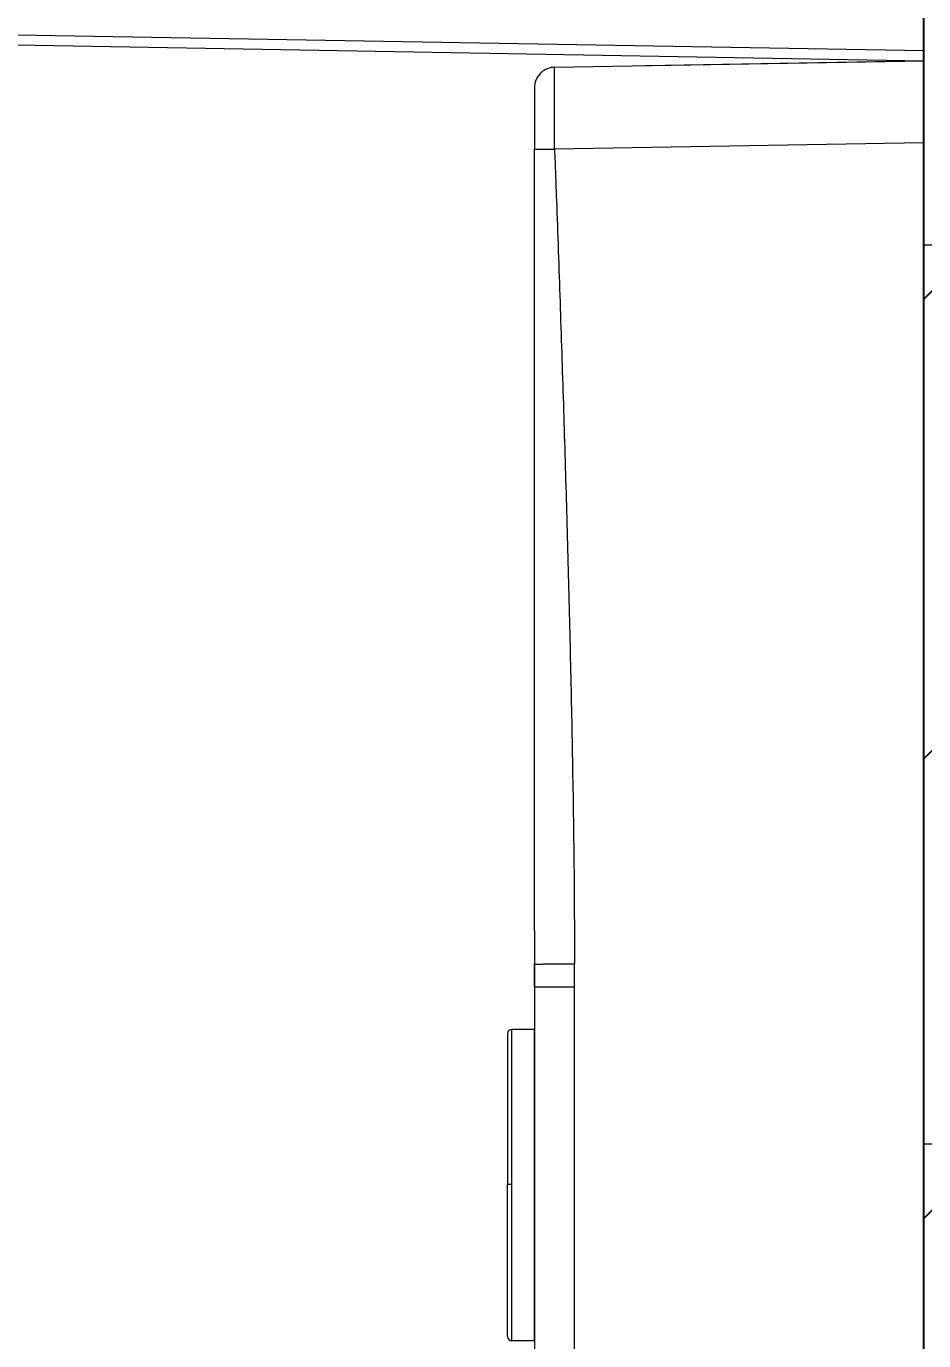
# Model space of a CAD drawing. Header units: millimetres. Extents: x 2433 to 4809, y -10272 to -6912.
# Drawn here: x 4344.6 to 4388.4, y -9289 to -9224.8 of the extents above; entities that cross this region are included whole.
import ezdxf

# ---------------------------------------------------------------- set-up
doc = ezdxf.new("R2010")
doc.units = ezdxf.units.MM
doc.layers.add('DIM', color=3, linetype='Continuous', lineweight=13)
doc.layers.add('hatch', color=2, linetype='Continuous')
doc.styles.add('ARIAL', font='arial.ttf')
doc.dimstyles.get("Standard").update_dxf_attribs({"dimtxt": 15, "dimasz": 15, "dimexe": 0.18, "dimexo": 0.0625, "dimgap": 4, "dimtad": 0, "dimtih": 1, "dimtoh": 1, "dimdec": 1, "dimdsep": 46, "dimtxsty": 'ARIAL', "dimcen": 0, "dimclrd": 3, "dimclre": 3, "dimclrt": 3, "dimadec": 0, "dimazin": 0, "dimtfac": 1, "dimtdec": 1, "dimtofl": 0, "dimtmove": 0, "dimatfit": 3, "dimfxl": 1, "dimtolj": 1, "dimtzin": 0, "dimarcsym": 0})

# ---------------------------------------------------------------- blocks, each defined once
blk = doc.blocks.new('*D52')
at = {"layer": 'Defpoints', "color": 0, "transparency": 16777216}
for p in [(4571.19, -9105.467), (4571.19, -9105.467), (4388.361, -9574.132)]:
    blk.add_point(p, dxfattribs=at)
at = {"layer": 'DIM', "color": 3, "lineweight": -2, "transparency": 16777216}
for p, q in [((4571.252, -9105.467), (4571.37, -9105.467)), ((4571.19, -9123.467), (4571.19, -9325.61)), ((4571.19, -9556.132), (4571.19, -9353.99)), ((4388.424, -9574.132), (4571.37, -9574.132))]:
    blk.add_line(p, q, dxfattribs=at)
at = {"layer": 'DIM', "color": 3, "transparency": 16777216}
for points in [[(4568.19, -9123.467), (4574.19, -9123.467), (4571.19, -9105.467)], [(4568.19, -9556.132), (4574.19, -9556.132), (4571.19, -9574.132)]]:
    blk.add_solid(points, dxfattribs=at)
at = {"layer": 'DIM', "color": 3, "transparency": 16777216, "insert": (4571.19, -9339.8), "char_height": 18, "attachment_point": 5, "style": 'ARIAL'}
blk.add_mtext('\\A1;468.7', dxfattribs=at)
blk = doc.blocks.new('*D58')
at = {"layer": 'Defpoints', "color": 0, "transparency": 16777216}
for p in [(4224.351, -9212.572), (4388.361, -9355.244), (4388.361, -9387.884)]:
    blk.add_point(p, dxfattribs=at)
at = {"layer": 'DIM', "color": 3, "lineweight": -2, "transparency": 16777216}
for p, q in [((4224.351, -9212.634), (4224.351, -9355.424)), ((4242.351, -9355.244), (4282.355, -9355.244)), ((4370.361, -9355.244), (4330.357, -9355.244)), ((4388.361, -9387.822), (4388.361, -9355.064))]:
    blk.add_line(p, q, dxfattribs=at)
at = {"layer": 'DIM', "color": 3, "transparency": 16777216}
for points in [[(4242.351, -9352.244), (4242.351, -9358.244), (4224.351, -9355.244)], [(4370.361, -9352.244), (4370.361, -9358.244), (4388.361, -9355.244)]]:
    blk.add_solid(points, dxfattribs=at)
at = {"layer": 'DIM', "color": 3, "transparency": 16777216, "insert": (4306.356, -9355.244), "char_height": 18, "attachment_point": 5, "style": 'ARIAL'}
blk.add_mtext('\\A1;164', dxfattribs=at)

msp = doc.modelspace()

# ---------------------------------------------------------------- hatches: boundary and pattern name
at = {"layer": 'hatch'}
h = msp.add_hatch(dxfattribs=at)
h.set_pattern_fill('ANSI31', color=256, scale=5)
h.set_pattern_definition([(45, (-10748.396, -4416.275), (-11.22532, 11.22532), [])])
h.paths.add_polyline_path([(4388.361, -9950.155), (4438.361, -9950.155), (4438.361, -7879.589), (4388.361, -7879.589)])

# ---------------------------------------------------------------- linework, layer by layer
msp.add_line((4388.361, -9950.155), (4388.361, -7808.174))
at = {"linetype": 'Continuous', "lineweight": 18, "extrusion": (-1, -2.22045e-16, 0)}
for p, q in [((4388.361, -9226.008), (4388.361, -9098.549)), ((4291.776, -9224.82), (4388.361, -9226.506)), ((4388.361, -9226.506), (4388.361, -9226.008)), ((4370.344, -9226.821), (4388.361, -9226.506)), ((4374.806, -9226.743), (4387.888, -9226.514)), ((4388.361, -9231.505), (4388.361, -9226.506)), ((4388.361, -9230.506), (4388.361, -9226.506)), ((4388.361, -9545.263), (4388.361, -9230.506)), ((4388.361, -9233.518), (4388.361, -9231.505)), ((4388.361, -9243.481), (4388.361, -9233.518)), ((4388.361, -9239.516), (4388.361, -9235.516)), ((4388.911, -9235.516), (4388.361, -9235.516)), ((4388.361, -9247.516), (4388.361, -9243.481)), ((4388.361, -9251.516), (4388.361, -9247.516)), ((4388.361, -9566.273), (4388.361, -9251.516)), ((4369.361, -9271.715), (4369.361, -9273.805)), ((4369.362, -9271.717), (4369.361, -9271.717)), ((4369.363, -9271.683), (4369.363, -9272.025)), ((4369.363, -9272.025), (4369.363, -9545.568)), ((4368.051, -9274.003), (4368.051, -9281.37)), ((4369.351, -9273.803), (4368.251, -9273.803)), ((4388.361, -9283.403), (4388.361, -9279.403)), ((4388.911, -9279.403), (4388.361, -9279.403)), ((4368.051, -9288.803), (4368.051, -9281.37)), ((4369.351, -9289.003), (4368.251, -9289.003))]:
    msp.add_line(p, q, dxfattribs=at)
at = {"linetype": 'Continuous', "lineweight": 13, "extrusion": (-1, -2.22045e-16, 0)}
for p, q in [((4291.776, -9224.322), (4388.361, -9226.008)), ((4388.361, -9230.506), (4370.344, -9230.82)), ((4369.364, -9271.717), (4371.318, -9271.717)), ((4371.318, -9545.536), (4371.318, -9271.717)), ((4368.251, -9281.37), (4368.251, -9273.803)), ((4369.351, -9273.803), (4369.351, -9289.003)), ((4368.251, -9289.002), (4368.251, -9281.37)), ((4368.251, -9289.003), (4368.251, -9289.002))]:
    msp.add_line(p, q, dxfattribs=at)
at = {"linetype": 'Continuous', "lineweight": 18}
for centre, start, end in [((4368.251, -9274.003), 90, 180), ((4369.351, -9274.003), 86.94843, 90), ((4368.251, -9288.803), 180, 270), ((4369.351, -9288.803), 270, 273.05157)]:
    msp.add_arc(centre, 0.2, start, end, dxfattribs=at)
at = {"linetype": 'Continuous', "lineweight": 13}
for centre, ratio, start_param, end_param in [((4368.251, -9281.37), 0.004379, 4.712389, 6.283185), ((4369.351, -9288.803), 0.99999, 1.570796, 1.630291)]:
    msp.add_ellipse(centre, major_axis=(-0.2, 0), ratio=ratio, start_param=start_param, end_param=end_param, dxfattribs=at)
at = {"linetype": 'Continuous', "lineweight": 18}
for points, knots in [([(4370.344, -9226.821), (4370.231, -9226.823), (4370.047, -9226.856), (4369.812, -9226.977), (4369.596, -9227.151), (4369.404, -9227.447), (4369.361, -9227.702), (4369.361, -9227.821)], [0, 0, 0, 0, 0.240725, 0.367334, 0.493943, 0.747161, 1, 1, 1, 1]), ([(4369.361, -9227.821), (4369.361, -9227.82), (4369.361, -9227.969), (4369.361, -9228.63), (4369.361, -9229.653), (4369.361, -9230.409), (4369.361, -9230.82)], [0, 0, 0, 0, 0.250215, 0.500143, 0.750072, 1, 1, 1, 1]), ([(4369.361, -9230.82), (4369.361, -9230.82), (4369.382, -9230.82), (4369.478, -9230.82), (4369.553, -9230.82), (4369.696, -9230.82), (4369.749, -9230.82), (4369.861, -9230.82), (4369.92, -9230.82), (4370.102, -9230.82), (4370.227, -9230.82), (4370.344, -9230.82)], [0, 0, 0, 0, 0.250299, 0.250299, 0.500199, 0.500199, 0.625149, 0.625149, 0.7501, 0.7501, 1, 1, 1, 1]), ([(4370.344, -9230.82), (4370.345, -9231.027), (4370.37, -9231.441), (4370.396, -9232.27), (4370.452, -9233.72), (4370.553, -9236.62), (4370.695, -9240.764), (4370.85, -9245.736), (4370.992, -9250.709), (4371.116, -9255.682), (4371.254, -9262.314), (4371.315, -9267.289), (4371.317, -9270.605)], [0, 0, 0, 0, 0.015625, 0.03125, 0.0625, 0.125, 0.25, 0.375, 0.5, 0.625, 0.75, 1, 1, 1, 1]), ([(4369.361, -9268.985), (4369.361, -9269.021), (4369.361, -9269.091), (4369.361, -9269.198), (4369.361, -9269.305), (4369.361, -9269.412), (4369.361, -9269.519), (4369.361, -9269.627), (4369.361, -9269.735), (4369.362, -9269.843), (4369.362, -9269.952), (4369.362, -9270.061), (4369.362, -9270.17), (4369.362, -9270.28), (4369.363, -9270.39), (4369.363, -9270.5), (4369.363, -9270.574), (4369.363, -9270.61)], [0, 0, 0, 0, 0.065316, 0.130824, 0.196523, 0.262414, 0.328497, 0.394774, 0.461243, 0.527906, 0.594763, 0.661815, 0.729061, 0.796502, 0.864139, 0.931971, 1, 1, 1, 1])]:
    msp.add_open_spline(points, degree=3, knots=knots, dxfattribs=at)
at = {"linetype": 'Continuous', "lineweight": 13}
for points, knots in [([(4370.344, -9230.82), (4370.342, -9230.295), (4370.339, -9229.512), (4370.337, -9228.585), (4370.336, -9227.973), (4370.337, -9227.475), (4370.339, -9226.982), (4370.342, -9226.821), (4370.344, -9226.821)], [0, 0, 0, 0, 0.249928, 0.374964, 0.5, 0.625012, 0.750024, 1, 1, 1, 1]), ([(4369.361, -9227.821), (4369.361, -9227.822), (4369.361, -9227.825), (4369.361, -9227.829), (4369.362, -9227.832), (4369.362, -9227.835), (4369.362, -9227.838), (4369.362, -9227.841), (4369.362, -9227.843), (4369.363, -9227.845), (4369.363, -9227.847), (4369.363, -9227.849), (4369.363, -9227.85), (4369.363, -9227.851), (4369.363, -9227.851)], [0, 0, 0, 0, 0.084389, 0.168827, 0.253319, 0.337868, 0.422479, 0.507157, 0.591906, 0.67673, 0.761634, 0.846623, 0.931702, 1, 1, 1, 1]), ([(4369.363, -9270.61), (4369.371, -9270.61), (4369.457, -9270.61), (4369.64, -9270.609), (4369.782, -9270.609), (4369.863, -9270.608), (4370.312, -9270.607), (4370.812, -9270.606), (4371.317, -9270.605)], [0, 0, 0, 0, 0.25, 0.375, 0.375, 0.5, 0.5, 1, 1, 1, 1])]:
    msp.add_open_spline(points, degree=3, knots=knots, dxfattribs=at)
at = {"linetype": 'Continuous', "lineweight": 18}
for points, degree in [([(4369.361, -9268.985), (4369.361, -9230.82)], 1), ([(4369.361, -9271.715), (4369.361, -9271.161), (4369.361, -9270.607)], 2), ([(4369.363, -9270.61), (4369.363, -9270.979), (4369.363, -9271.348), (4369.364, -9271.717)], 3), ([(4369.364, -9271.717), (4369.363, -9271.717), (4369.362, -9271.717), (4369.362, -9271.717)], 3)]:
    msp.add_open_spline(points, degree=degree, dxfattribs=at)
at = {"linetype": 'Continuous', "lineweight": 13}
msp.add_open_spline([(4371.318, -9271.717), (4371.318, -9271.346), (4371.318, -9270.976), (4371.317, -9270.605)], degree=3, dxfattribs=at)

# ---------------------------------------------------------------- dimensions: what is measured, and where the dimension line sits
at = {"layer": 'DIM', "color": 3}
dim = msp.add_linear_dim(base=(4571.19, -9105.467), p1=(4388.361, -9574.132), p2=(4571.19, -9105.467), angle=90, dimstyle='Standard', override={"dimtxt": 18, "dimasz": 18, "dimgap": 5}, dxfattribs=at)
dim.commit()
dim.dimension.update_dxf_attribs({"geometry": '*D52', "text_midpoint": (4571.19, -9339.8)})
dim = msp.add_linear_dim(base=(4388.361, -9355.244), p1=(4224.351, -9212.572), p2=(4388.361, -9387.884), dimstyle='Standard', override={"dimtxt": 18, "dimasz": 18, "dimgap": 5}, dxfattribs=at)
dim.commit()
dim.dimension.update_dxf_attribs({"geometry": '*D58', "text_midpoint": (4306.356, -9355.244)})

doc.saveas('drawing.dxf')
